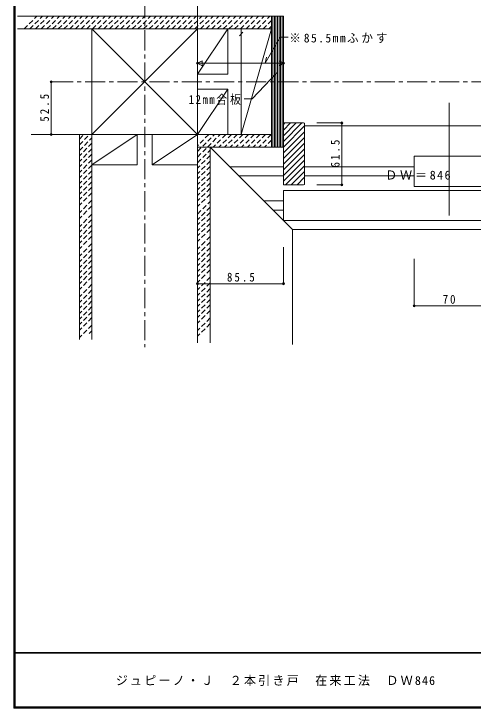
# Model space of a CAD drawing. Units: millimetres at full size, sheet at 1:4; details may follow other scales. Extents: x -800 to 760, y -574 to 557.
# Drawn here: x -800 to -343, y -561 to 129 of the extents above; entities that cross this region are included whole.
import ezdxf

# ---------------------------------------------------------------- set-up
doc = ezdxf.new("R2010")
doc.units = ezdxf.units.MM
doc.header["$LTSCALE"] = 4
doc.header["$PDMODE"] = 32
doc.header["$PDSIZE"] = 2
doc.linetypes.add('CHAIN1', pattern=[8, 5, -1, 1, -1])
doc.linetypes.add('DASHED1', pattern=[1.8, 1.2, -0.6])
for name, color, linetype, lineweight in [('0-3_仕上', 7, 'Continuous', 9), ('0-A_文字', 3, 'Continuous', 9), ('0-B_寸法', 3, 'Continuous', 9), ('F-0_F-0ﾚｲﾔ', 6, 'Continuous', 9), ('F-1_F-1ﾚｲﾔ', 6, 'Continuous', 9)]:
    doc.layers.add(name, color=color, linetype=linetype, lineweight=lineweight)
doc.layers.add('F-A_F-Aﾚｲﾔ', color=7, linetype='Continuous')
doc.styles.add('ＭＳ ゴシック', font='')
doc.styles.get('ＭＳ ゴシック').set_extended_font_data('MS Gothic')

msp = doc.modelspace()

# ---------------------------------------------------------------- linework, layer by layer
at = {"layer": '0-3_仕上'}
for p, q in [((-367.098, 40.967), (-367.098, -71.153)), ((-604.871, -3.117), (-522.871, -85.117)), ((-402.098, -42.117), (-402.098, -12.117)), ((-531.871, -46.117), (-531.871, -76.117)), ((-332.098, -46.117), (-531.871, -46.117)), ((-551.371, -56.617), (-531.871, -56.617)), ((-542.371, -65.617), (-531.871, -65.617)), ((-332.098, -76.117), (-531.871, -76.117)), ((-522.871, -85.117), (-522.871, -199.43))]:
    msp.add_line(p, q, dxfattribs=at)
at = {"layer": '0-A_文字', "linetype": 'CHAIN1'}
for p, q in [((-669.871, 176.977), (-669.871, -201.982)), ((-761.105, 61.883), (210.841, 61.883))]:
    msp.add_line(p, q, dxfattribs=at)
at = {"layer": '0-A_文字'}
for p, q in [((-617.371, 153.785), (-617.371, 119.511)), ((-763.005, 61.883), (-763.005, 9.383)), ((-763.005, 61.883), (-749.149, 61.883)), ((-531.871, 13.862), (-524.85, 20.883)), ((-531.871, 19.519), (-530.507, 20.883)), ((-531.871, 8.205), (-519.194, 20.883)), ((-531.871, 2.549), (-513.537, 20.883)), ((-531.871, -3.108), (-510.871, 17.892)), ((-763.005, 9.383), (-749.149, 9.383)), ((-531.871, -8.765), (-510.871, 12.235)), ((-531.871, -14.422), (-510.871, 6.578)), ((-531.871, -20.079), (-510.871, 0.921)), ((-531.871, -25.736), (-510.871, -4.736)), ((-531.871, -31.393), (-510.871, -10.393)), ((-531.871, -37.05), (-510.871, -16.05)), ((-529.782, -40.617), (-510.871, -21.706)), ((-524.125, -40.617), (-510.871, -27.363)), ((-518.468, -40.617), (-510.871, -33.02))]:
    msp.add_line(p, q, dxfattribs=at)
at = {"layer": '0-A_文字', "color": 7}
for p, q in [((-531.871, 126.883), (-796.54, 126.883)), ((-543.871, 126.883), (-543.871, -3.117)), ((-542.371, 126.883), (-542.371, -3.117)), ((-540.871, 126.883), (-540.871, -3.117)), ((-539.371, 126.883), (-539.371, -3.117)), ((-537.871, 126.883), (-537.871, -3.117)), ((-536.371, 126.883), (-536.371, -3.117)), ((-534.871, 126.883), (-534.871, -3.117)), ((-533.371, 126.883), (-533.371, -3.117)), ((-531.871, 126.883), (-531.871, -40.617)), ((-796.54, 114.383), (-617.371, 114.383)), ((-722.371, 9.383), (-617.371, 114.383)), ((-722.371, 114.383), (-617.371, 9.383)), ((-722.371, 114.383), (-722.371, -194.452)), ((-543.871, 114.383), (-617.371, 114.383)), ((-617.371, 114.383), (-617.371, -64.117)), ((-538.407, 70.88), (-562.947, 44.84)), ((-562.947, 44.84), (-570.947, 44.84)), ((-511.871, 20.883), (-531.871, 20.883)), ((-510.871, -39.296), (-510.871, 19.883)), ((-214.324, 17.883), (-510.871, 17.883)), ((-782.785, 9.383), (-617.371, 9.383)), ((-734.871, 9.383), (-734.871, -194.452)), ((-722.371, -64.117), (-722.371, 9.383)), ((-543.871, 9.383), (-617.371, 9.383)), ((-617.371, -197.738), (-617.371, 9.383)), ((-593.871, -3.117), (-617.371, -3.117)), ((-604.871, -197.738), (-604.871, -3.117)), ((-531.871, -3.117), (-604.871, -3.117)), ((-604.871, -8.617), (-604.871, -3.117)), ((-193.324, -12.117), (-402.098, -12.117)), ((-585.371, -22.617), (-531.871, -22.617)), ((-510.871, -22.617), (-402.098, -22.617)), ((-576.371, -31.617), (-531.871, -31.617)), ((-510.871, -31.617), (-402.098, -31.617)), ((-511.871, -40.617), (-531.871, -40.617)), ((-193.324, -42.117), (-402.098, -42.117)), ((-522.871, -85.117), (14.739, -85.117))]:
    msp.add_line(p, q, dxfattribs=at)
at = {"layer": '0-A_文字', "linetype": 'DASHED1'}
for p, q in [((-789.77, 114.383), (-777.27, 126.883)), ((-784.113, 114.383), (-771.613, 126.883)), ((-778.456, 114.383), (-765.956, 126.883)), ((-772.799, 114.383), (-760.299, 126.883)), ((-767.142, 114.383), (-754.642, 126.883)), ((-761.485, 114.383), (-748.985, 126.883)), ((-755.828, 114.383), (-743.328, 126.883)), ((-750.171, 114.383), (-737.671, 126.883)), ((-744.514, 114.383), (-732.014, 126.883)), ((-738.858, 114.383), (-726.358, 126.883)), ((-733.201, 114.383), (-720.701, 126.883)), ((-727.544, 114.383), (-715.044, 126.883)), ((-721.887, 114.383), (-709.387, 126.883)), ((-716.23, 114.383), (-703.73, 126.883)), ((-710.573, 114.383), (-698.073, 126.883)), ((-704.917, 114.383), (-692.417, 126.883)), ((-699.26, 114.383), (-686.76, 126.883)), ((-693.603, 114.383), (-681.103, 126.883)), ((-687.946, 114.383), (-675.446, 126.883)), ((-682.289, 114.383), (-669.789, 126.883)), ((-676.632, 114.383), (-664.132, 126.883)), ((-670.975, 114.383), (-658.475, 126.883)), ((-665.319, 114.383), (-652.819, 126.883)), ((-659.662, 114.383), (-647.162, 126.883)), ((-654.005, 114.383), (-641.504, 126.883)), ((-648.348, 114.383), (-635.848, 126.883)), ((-642.691, 114.383), (-630.191, 126.883)), ((-637.034, 114.383), (-624.534, 126.883)), ((-631.378, 114.383), (-618.877, 126.883)), ((-625.721, 114.383), (-613.221, 126.883)), ((-620.064, 114.383), (-607.564, 126.883)), ((-614.407, 114.383), (-601.907, 126.883)), ((-608.75, 114.383), (-596.25, 126.883)), ((-603.093, 114.383), (-590.593, 126.883)), ((-597.436, 114.383), (-584.936, 126.883)), ((-591.779, 114.383), (-579.279, 126.883)), ((-586.122, 114.383), (-573.622, 126.883)), ((-580.466, 114.383), (-567.966, 126.883)), ((-574.809, 114.383), (-562.309, 126.883)), ((-569.152, 114.383), (-556.652, 126.883)), ((-563.495, 114.383), (-550.995, 126.883)), ((-557.838, 114.383), (-545.338, 126.883)), ((-552.181, 114.383), (-543.871, 122.693)), ((-575.738, 107.618), (-572.358, 110.997)), ((-546.524, 114.383), (-543.871, 117.036)), ((-734.871, -0.781), (-724.707, 9.383)), ((-734.871, 4.876), (-730.364, 9.383)), ((-617.371, -7.375), (-600.613, 9.383)), ((-606.27, 9.383), (-617.371, -1.718)), ((-617.371, -12.973), (-595.015, 9.383)), ((-589.299, 9.383), (-601.799, -3.117)), ((-583.642, 9.383), (-596.142, -3.117)), ((-577.985, 9.383), (-590.485, -3.117)), ((-572.329, 9.383), (-584.829, -3.117)), ((-566.672, 9.383), (-579.172, -3.117)), ((-561.015, 9.383), (-573.515, -3.117)), ((-555.358, 9.383), (-567.858, -3.117)), ((-549.701, 9.383), (-562.201, -3.117)), ((-544.044, 9.383), (-556.544, -3.117)), ((-734.871, -6.438), (-722.371, 6.062)), ((-722.371, 0.821), (-734.871, -11.679)), ((-543.871, 3.899), (-550.887, -3.117)), ((-722.371, -4.836), (-734.871, -17.336)), ((-617.371, -18.63), (-604.871, -6.13)), ((-722.371, -10.078), (-734.871, -22.578)), ((-604.871, -11.372), (-617.371, -23.872)), ((-722.371, -15.735), (-734.871, -28.234)), ((-604.871, -17.028), (-617.371, -29.528)), ((-722.371, -20.976), (-734.871, -33.476)), ((-722.371, -26.633), (-734.871, -39.133)), ((-604.871, -22.27), (-617.371, -34.77)), ((-722.371, -31.874), (-734.871, -44.374)), ((-604.871, -27.927), (-617.371, -40.427)), ((-604.871, -33.168), (-617.371, -45.668)), ((-722.371, -37.531), (-734.871, -50.031)), ((-604.871, -38.825), (-617.371, -51.325)), ((-722.371, -42.773), (-734.871, -55.273)), ((-604.871, -44.066), (-617.371, -56.566)), ((-722.371, -48.429), (-734.871, -60.929)), ((-604.871, -49.723), (-617.371, -62.223)), ((-722.371, -55.807), (-734.871, -68.307)), ((-722.371, -61.464), (-734.871, -73.964)), ((-617.371, -69.601), (-604.871, -57.101)), ((-604.871, -62.758), (-617.371, -75.258)), ((-604.871, -67.999), (-617.371, -80.499)), ((-722.371, -69.774), (-734.871, -82.274)), ((-722.371, -75.016), (-734.871, -87.516)), ((-604.871, -73.656), (-617.371, -86.156)), ((-722.371, -80.673), (-734.871, -93.172)), ((-604.871, -78.897), (-617.371, -91.397)), ((-722.371, -85.914), (-734.871, -98.414)), ((-604.871, -84.554), (-617.371, -97.054)), ((-722.371, -91.571), (-734.871, -104.071)), ((-604.871, -91.932), (-617.371, -104.432)), ((-722.371, -98.948), (-734.871, -111.448)), ((-604.871, -97.588), (-617.371, -110.088)), ((-604.871, -103.245), (-617.371, -115.745)), ((-722.371, -104.605), (-734.871, -117.105)), ((-722.371, -110.262), (-734.871, -122.762)), ((-604.871, -108.487), (-617.371, -120.987)), ((-722.371, -115.503), (-734.871, -128.003)), ((-604.871, -114.144), (-617.371, -126.644)), ((-722.371, -121.16), (-734.871, -133.66)), ((-604.871, -119.385), (-617.371, -131.885)), ((-722.371, -126.402), (-734.871, -138.902)), ((-604.871, -125.042), (-617.371, -137.542)), ((-722.371, -132.059), (-734.871, -144.559)), ((-604.871, -132.419), (-617.371, -144.919)), ((-722.371, -139.436), (-734.871, -151.936)), ((-604.871, -138.076), (-617.371, -150.576)), ((-604.871, -143.733), (-617.371, -156.233)), ((-722.371, -145.093), (-734.871, -157.593)), ((-722.371, -150.75), (-734.871, -163.25)), ((-604.871, -148.974), (-617.371, -161.474)), ((-722.371, -155.991), (-734.871, -168.491)), ((-604.871, -154.631), (-617.371, -167.131)), ((-722.371, -161.648), (-734.871, -174.148)), ((-604.871, -159.873), (-617.371, -172.373)), ((-604.871, -165.53), (-617.371, -178.03)), ((-722.371, -166.889), (-734.871, -179.389)), ((-722.371, -172.546), (-734.871, -185.046)), ((-604.871, -172.907), (-617.371, -185.407)), ((-604.871, -178.564), (-617.371, -191.064)), ((-722.371, -179.924), (-734.871, -192.424)), ((-722.371, -185.581), (-725.024, -188.234))]:
    msp.add_line(p, q, dxfattribs=at)
at = {"layer": '0-A_文字', "color": 7}
msp.add_lwpolyline([(-573.871, 114.383), (-573.871, 9.383), (-543.871, 114.383)], dxfattribs=at)
for centre, start, end in [((-511.871, 19.883), 0, 90), ((-511.871, -39.617), 270, 0)]:
    msp.add_arc(centre, 1, start, end, dxfattribs=at)
at = {"layer": '0-A_文字'}
for p in [(-763.005, 61.883), (-763.005, 9.383)]:
    msp.add_point(p, dxfattribs=at)
at = {"layer": '0-B_寸法'}
for p, q in [((-617.371, 144.383), (-617.371, 114.383)), ((-617.371, 114.383), (-662.371, 114.383)), ((-587.371, 114.383), (-617.371, 69.383)), ((-617.371, 114.383), (-617.371, 69.383)), ((-550.293, 80.207), (-548.693, 86.207)), ((-617.371, 80.207), (-531.871, 80.207)), ((-473.971, 20.883), (-498.831, 20.883)), ((-473.971, -40.617), (-473.971, 20.883)), ((-677.371, 9.383), (-722.371, -20.617)), ((-473.971, -40.617), (-498.831, -40.617)), ((-617.371, -138.849), (-617.371, -102.441)), ((-531.871, -138.849), (-531.871, -102.441)), ((-402.098, -160.907), (-402.098, -114.173)), ((-617.371, -138.849), (-531.871, -138.849)), ((-402.098, -160.907), (-332.098, -160.907))]:
    msp.add_line(p, q, dxfattribs=at)
for points in [[(-617.371, 69.383), (-587.371, 69.383), (-587.371, 114.383), (-617.371, 114.383)], [(-550.293, 80.207), (-535.253, 106.247), (-527.253, 106.247)], [(-587.371, 54.383), (-617.371, 9.383), (-662.371, -20.617)]]:
    msp.add_lwpolyline(points, dxfattribs=at)
for points in [[(-612.871, 77.609), (-612.871, 82.805), (-617.371, 80.207)], [(-536.371, 82.805), (-536.371, 77.609), (-531.871, 80.207)], [(-617.371, 9.383), (-617.371, 54.383), (-587.371, 54.383), (-587.371, 9.383)], [(-677.371, 9.383), (-722.371, 9.383), (-722.371, -20.617), (-677.371, -20.617)], [(-617.371, 9.383), (-662.371, 9.383), (-662.371, -20.617), (-617.371, -20.617)]]:
    msp.add_lwpolyline(points, close=True, dxfattribs=at)
for p in [(-617.371, 80.207), (-531.871, 80.207), (-473.971, 20.883), (-473.971, -40.617), (-617.371, -138.849), (-531.871, -138.849), (-402.098, -160.907)]:
    msp.add_point(p, dxfattribs=at)
at = {"layer": 'F-0_F-0ﾚｲﾔ'}
for p, q in [((-800, 556.667), (-800, -560.667)), ((-799.333, 556.667), (-799.333, -560.667)), ((-798.667, 556.667), (-798.667, -560.667))]:
    msp.add_line(p, q, dxfattribs=at)
at = {"layer": 'F-1_F-1ﾚｲﾔ'}
for p, q in [((760, -505.333), (-800, -505.333)), ((760, -506), (-800, -506)), ((760, -559.333), (-800, -559.333)), ((760, -560), (-800, -560)), ((760, -560.667), (-800, -560.667))]:
    msp.add_line(p, q, dxfattribs=at)

# ---------------------------------------------------------------- texts
at = {"layer": '0-A_文字', "color": 7, "insert": (-765.005, 22.133), "char_height": 8.798, "attachment_point": 7, "rotation": 90, "style": 'ＭＳ ゴシック'}
msp.add_mtext('\\T1.38;\\W0.9;52.5', dxfattribs=at)
at = {"layer": '0-A_文字', "color": 7, "char_height": 8.798, "attachment_point": 7, "style": 'ＭＳ ゴシック'}
for s, insert in [('\\T1.27;\\W0.9;12mm合板', (-626.147, 38.84)), ('\\T1.23;ＤＷ＝846', (-430.8, -35.451))]:
    msp.add_mtext(s, dxfattribs=dict(at, insert=insert))
at = {"layer": '0-B_寸法', "color": 7, "char_height": 8.798, "attachment_point": 7, "style": 'ＭＳ ゴシック'}
for s, insert in [('\\T1.26;\\W0.95;※85.5mmふかす', (-526.053, 100.247)), ('\\T1.38;\\W0.9;85.5', (-588.121, -136.849)), ('\\T1.36;\\W0.9;70', (-373.598, -158.907))]:
    msp.add_mtext(s, dxfattribs=dict(at, insert=insert))
at = {"layer": '0-B_寸法', "color": 7, "insert": (-475.971, -23.367), "char_height": 8.798, "attachment_point": 7, "rotation": 90, "style": 'ＭＳ ゴシック'}
msp.add_mtext('\\T1.38;\\W0.9;61.5', dxfattribs=at)
at = {"layer": 'F-A_F-Aﾚｲﾔ', "insert": (-698.667, -538.667), "char_height": 8.798, "attachment_point": 7, "style": 'ＭＳ ゴシック'}
msp.add_mtext('\\T1.18;ジュピーノ・Ｊ\u3000２本引き戸\u3000在来工法\u3000ＤＷ846', dxfattribs=at)

doc.saveas('drawing.dxf')
